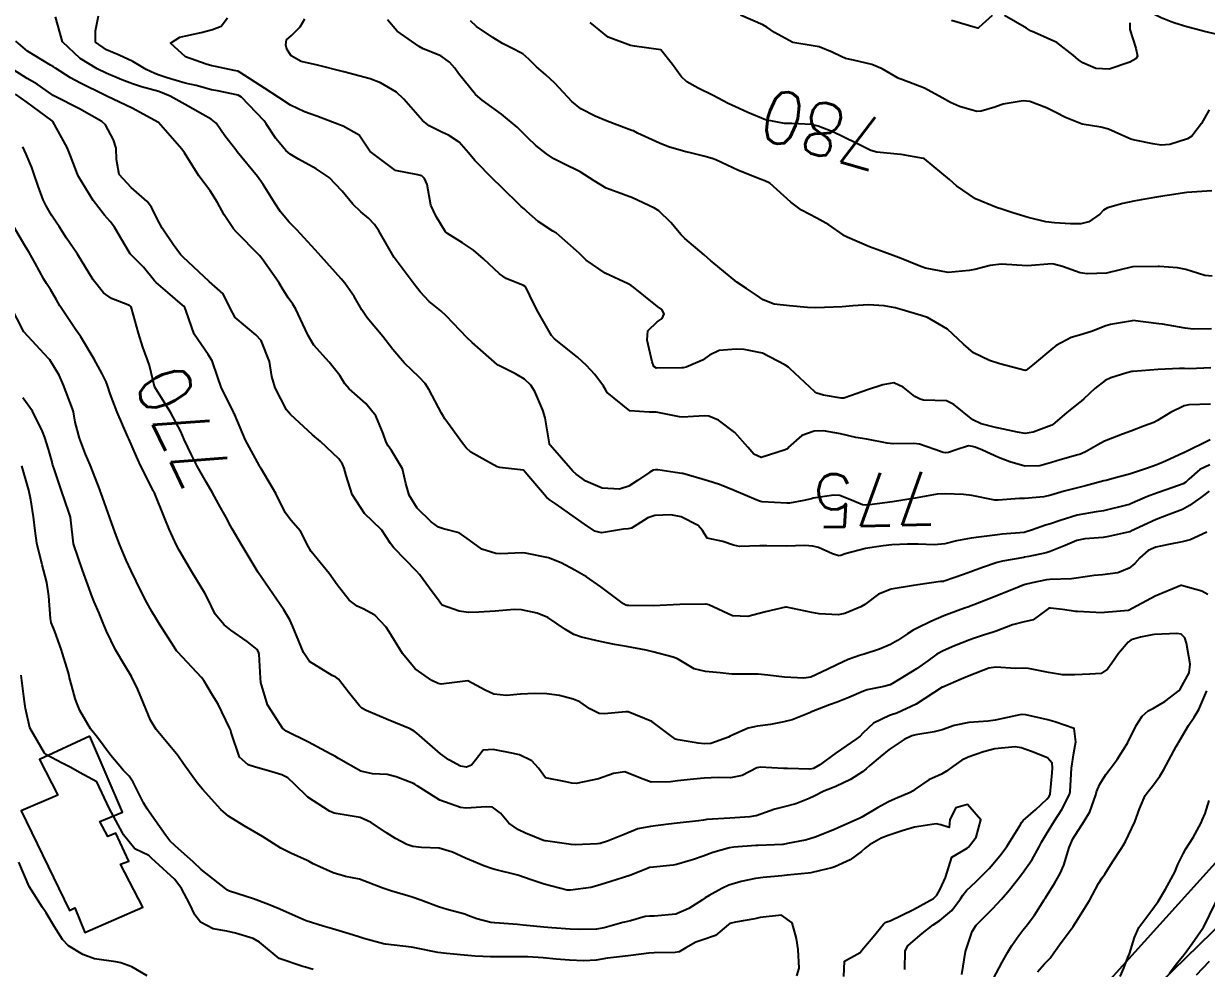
# Model space of a CAD drawing. Header units: metres. Extents: x 318500 to 325275, y 7408834 to 7428799.
# Drawn here: x 322217.8 to 322307.4, y 7422587.5 to 7422659.1 of the extents above; entities that cross this region are included whole.
import ezdxf
from ezdxf.enums import TextEntityAlignment as Align

# ---------------------------------------------------------------- set-up
doc = ezdxf.new("R2010")
doc.units = ezdxf.units.M
doc.header["$MEASUREMENT"] = 0
for name, color, linetype in [('Cotas', 45, 'Continuous'), ('Curvas de Nivel 1m', 11, 'Continuous'), ('Curvas de Nivel 5m', 15, 'Continuous'), ('Edificações', 30, 'Continuous'), ('Vias Primárias', 230, 'Continuous'), ('Vias Secundárias', 230, 'Continuous')]:
    doc.layers.add(name, color=color, linetype=linetype)
doc.styles.add('Style-STANDARD', font='STANDARD.shx')

msp = doc.modelspace()

# ---------------------------------------------------------------- linework, layer by layer
at = {"layer": 'Curvas de Nivel 1m', "flags": 128}
for points, elevation in [([(322307.657, 7422625.694), (322306.901, 7422625.332), (322306.078, 7422624.593), (322305.857, 7422624.376), (322305.635, 7422624.241), (322304.434, 7422623.806), (322303.624, 7422623.543), (322302.952, 7422623.298), (322301.611, 7422622.702), (322301.577, 7422622.684), (322301.454, 7422622.652), (322299.605, 7422622.209), (322299.042, 7422622.123), (322297.602, 7422621.866), (322296.334, 7422621.455), (322295.595, 7422621.227), (322295.208, 7422621.12), (322294.162, 7422620.744), (322293.739, 7422620.597), (322293.587, 7422620.569), (322291.938, 7422620.421), (322291.584, 7422620.386), (322290.17, 7422620.213), (322289.58, 7422620.124), (322288.476, 7422619.922), (322287.573, 7422619.694), (322286.797, 7422619.617), (322285.572, 7422619.68), (322284.763, 7422619.682), (322283.571, 7422619.612), (322282.906, 7422619.56), (322281.567, 7422619.351), (322280.034, 7422618.933), (322279.693, 7422618.803), (322279.558, 7422618.784), (322279.06, 7422618.948), (322278.011, 7422619.41), (322277.566, 7422619.534), (322276.971, 7422619.571), (322275.565, 7422619.524), (322274.098, 7422619.544), (322273.565, 7422619.55), (322272.03, 7422619.508), (322271.565, 7422619.598), (322270.748, 7422619.878), (322269.57, 7422620.117), (322269.205, 7422620.704), (322268.877, 7422621.081), (322267.59, 7422621.747), (322266.81, 7422621.894), (322265.591, 7422621.848), (322265.063, 7422621.66), (322264.246, 7422621.143), (322263.844, 7422620.881), (322263.577, 7422620.838), (322263.221, 7422620.8), (322261.574, 7422620.544), (322261.057, 7422620.67), (322260.266, 7422621.2), (322259.587, 7422621.676), (322258.116, 7422622.711), (322257.607, 7422623.063), (322257.403, 7422623.233), (322255.903, 7422624.989), (322255.673, 7422625.259), (322255.659, 7422625.278), (322255.64, 7422625.291), (322253.835, 7422625.481), (322253.642, 7422625.537), (322253.139, 7422625.801), (322251.653, 7422626.656), (322251.305, 7422626.963), (322251.022, 7422627.32), (322249.688, 7422629.179), (322249.581, 7422629.342), (322249.431, 7422629.607), (322248.509, 7422631.358), (322248.203, 7422631.841), (322247.73, 7422632.337), (322246.62, 7422633.381), (322245.755, 7422634.418), (322244.994, 7422635.402), (322243.791, 7422636.821), (322243.392, 7422637.426), (322242.819, 7422638.443), (322242.101, 7422639.446), (322241.825, 7422639.781), (322240.326, 7422641.465), (322239.857, 7422641.969), (322238.474, 7422643.491), (322238.176, 7422643.789), (322237.886, 7422644.063), (322237.226, 7422644.842), (322236.795, 7422645.517), (322235.921, 7422646.926), (322235.479, 7422647.535), (322233.958, 7422649.402), (322233.836, 7422649.552), (322233.022, 7422650.615), (322232.345, 7422651.575), (322231.984, 7422651.879), (322231.357, 7422652.222), (322230.001, 7422652.981), (322228.876, 7422653.621), (322228.013, 7422653.958), (322226.7, 7422654.333), (322226.019, 7422654.563), (322225.215, 7422654.865), (322224.027, 7422655.358), (322223.346, 7422655.697), (322222.041, 7422656.46), (322220.702, 7422657.73), (322220.19, 7422659.637)], 774), ([(322307.716, 7422630.284), (322306.074, 7422630.235), (322305.713, 7422630.161), (322304.677, 7422629.639), (322303.696, 7422629.032), (322303.419, 7422628.899), (322302.713, 7422628.635), (322301.686, 7422628.235), (322301.037, 7422628.013), (322299.678, 7422627.483), (322299.168, 7422627.192), (322298.295, 7422626.694), (322297.86, 7422626.505), (322297.666, 7422626.441), (322296.319, 7422626.062), (322295.657, 7422625.861), (322294.782, 7422625.61), (322293.653, 7422625.596), (322292.518, 7422625.906), (322291.662, 7422626.236), (322290.428, 7422626.799), (322289.878, 7422627.013), (322289.673, 7422627.076), (322289.374, 7422627.112), (322288.435, 7422626.822), (322287.861, 7422626.625), (322287.658, 7422626.6), (322287.454, 7422626.629), (322286.815, 7422626.843), (322285.666, 7422627.26), (322285.23, 7422627.303), (322283.666, 7422627.28), (322283.223, 7422627.338), (322281.671, 7422627.627), (322280.829, 7422627.766), (322279.676, 7422628.038), (322278.385, 7422628.253), (322277.679, 7422628.233), (322276.741, 7422627.913), (322275.72, 7422626.989), (322275.699, 7422626.951), (322275.659, 7422626.9), (322275.475, 7422626.809), (322273.652, 7422626.243), (322273.116, 7422626.489), (322272.662, 7422627.035), (322271.676, 7422628.126), (322270.422, 7422629.063), (322269.694, 7422629.367), (322269.365, 7422629.405), (322267.693, 7422629.294), (322267.475, 7422629.321), (322265.698, 7422629.68), (322265.168, 7422629.665), (322263.7, 7422629.785), (322261.981, 7422631.176), (322261.881, 7422631.337), (322261.725, 7422631.649), (322261.06, 7422632.517), (322260.433, 7422633.2), (322259.749, 7422633.843), (322257.991, 7422635.228), (322257.774, 7422635.485), (322256.769, 7422637.245), (322256.442, 7422637.886), (322255.819, 7422639.142), (322255.766, 7422639.207), (322255.653, 7422639.262), (322254.345, 7422639.8), (322253.833, 7422640.143), (322252.618, 7422641.302), (322251.859, 7422641.937), (322251.039, 7422642.494), (322249.878, 7422643.206), (322249.736, 7422643.342), (322249.031, 7422644.493), (322248.62, 7422645.359), (322248.354, 7422646.933), (322248.143, 7422647.367), (322247.933, 7422647.576), (322247.641, 7422647.666), (322245.939, 7422647.976), (322244.019, 7422649.419), (322243.995, 7422649.454), (322243.961, 7422649.529), (322243.205, 7422650.665), (322241.979, 7422651.35), (322241.694, 7422651.453), (322239.989, 7422652.093), (322239.04, 7422652.439), (322238.001, 7422652.925), (322237.11, 7422653.514), (322236.021, 7422654.23), (322234.186, 7422655.401), (322234.039, 7422655.49), (322233.994, 7422655.506), (322233.709, 7422655.555), (322232.318, 7422655.86), (322232.035, 7422655.924), (322231.593, 7422656.031), (322230.045, 7422656.586), (322228.905, 7422657.622), (322229.598, 7422658.084), (322230.069, 7422658.178), (322231.218, 7422658.448), (322232.076, 7422658.666), (322232.724, 7422658.927), (322233.22, 7422659.563)], 776), ([(322307.755, 7422633.028), (322306.119, 7422632.96), (322305.754, 7422632.976), (322305.367, 7422632.991), (322303.753, 7422632.901), (322301.869, 7422632.766), (322301.751, 7422632.75), (322301.379, 7422632.656), (322300.154, 7422632.264), (322299.741, 7422632.07), (322298.94, 7422631.48), (322298.113, 7422630.696), (322297.908, 7422630.507), (322297.715, 7422630.352), (322296.8, 7422629.617), (322295.774, 7422628.729), (322295.69, 7422628.683), (322294.281, 7422628.147), (322293.683, 7422628.049), (322293.089, 7422628.164), (322291.687, 7422628.458), (322291.415, 7422628.512), (322290.332, 7422628.8), (322289.694, 7422629.1), (322288.27, 7422630.266), (322287.715, 7422630.529), (322285.978, 7422630.594), (322285.717, 7422630.653), (322285.305, 7422630.866), (322284.415, 7422631.568), (322283.73, 7422631.887), (322282.876, 7422631.751), (322281.725, 7422631.363), (322280.518, 7422630.928), (322279.916, 7422630.738), (322279.717, 7422630.731), (322278.395, 7422630.96), (322277.869, 7422631.115), (322277.722, 7422631.214), (322275.838, 7422632.989), (322275.741, 7422633.073), (322275.468, 7422633.271), (322273.757, 7422634.137), (322272.385, 7422634.416), (322271.761, 7422634.457), (322270.467, 7422634.355), (322269.754, 7422633.99), (322269.21, 7422633.616), (322267.989, 7422633.096), (322267.739, 7422633.033), (322267.662, 7422633.024), (322265.739, 7422633), (322265.522, 7422633.132), (322265.393, 7422633.485), (322265.014, 7422635.138), (322265.075, 7422635.843), (322265.791, 7422636.53), (322266.152, 7422636.767), (322266.318, 7422637.122), (322266.126, 7422637.448), (322265.806, 7422637.692), (322263.991, 7422639.148), (322263.822, 7422639.276), (322263.575, 7422639.402), (322261.835, 7422640.198), (322260.392, 7422641.202), (322259.858, 7422641.716), (322258.162, 7422643.227), (322257.882, 7422643.393), (322256.761, 7422644.119), (322255.896, 7422644.885), (322255.703, 7422645.068), (322255.482, 7422645.266), (322253.922, 7422646.77), (322253.38, 7422647.295), (322251.951, 7422648.742), (322251.492, 7422649.317), (322250.771, 7422650.131), (322249.973, 7422650.662), (322249.5, 7422650.872), (322248.491, 7422651.362), (322247.986, 7422651.762), (322246.586, 7422653.384), (322246.018, 7422653.916), (322244.807, 7422654.63), (322244.032, 7422654.918), (322242.04, 7422655.45), (322240.045, 7422655.971), (322238.803, 7422656.244), (322238.052, 7422656.678), (322237.722, 7422657.17), (322237.629, 7422657.506), (322237.691, 7422657.88), (322238.071, 7422658.211), (322238.714, 7422658.857), (322239.067, 7422659.485)], 777), ([(322307.791, 7422635.997), (322306.408, 7422635.974), (322305.792, 7422636.036), (322304.081, 7422636.332), (322303.796, 7422636.376), (322301.841, 7422636.608), (322301.799, 7422636.607), (322300.151, 7422636.318), (322299.793, 7422636.214), (322298.695, 7422635.783), (322297.782, 7422635.518), (322297.162, 7422635.326), (322296.032, 7422634.726), (322295.768, 7422634.535), (322294.227, 7422633.225), (322293.751, 7422632.859), (322293.671, 7422632.84), (322291.748, 7422633.335), (322290.96, 7422633.584), (322289.76, 7422634.175), (322288.992, 7422634.818), (322287.787, 7422635.963), (322286.272, 7422636.855), (322285.801, 7422637.005), (322284.341, 7422637.418), (322283.807, 7422637.575), (322282.974, 7422637.733), (322281.809, 7422637.801), (322280.606, 7422637.726), (322279.807, 7422637.667), (322278.456, 7422637.61), (322277.806, 7422637.572), (322277.184, 7422637.598), (322275.807, 7422637.731), (322274.646, 7422637.845), (322273.812, 7422638.174), (322273.317, 7422638.53), (322272.547, 7422639.039), (322271.827, 7422639.534), (322269.944, 7422641.069), (322269.851, 7422641.153), (322269.333, 7422641.603), (322267.876, 7422642.824), (322267.602, 7422643.104), (322266.819, 7422644.045), (322265.898, 7422644.928), (322265.579, 7422645.133), (322263.912, 7422645.924), (322262.754, 7422646.331), (322261.922, 7422646.654), (322261.007, 7422647.194), (322259.94, 7422647.873), (322258.664, 7422648.508), (322257.955, 7422648.868), (322257.392, 7422649.239), (322256.593, 7422649.877), (322255.972, 7422650.447), (322255.573, 7422650.863), (322255.167, 7422651.272), (322253.994, 7422652.255), (322252.512, 7422653.305), (322252.017, 7422653.75), (322250.734, 7422655.33), (322250.437, 7422655.727), (322250.049, 7422656.202), (322249.382, 7422656.679), (322248.058, 7422657.206), (322247.741, 7422657.373), (322246.077, 7422658.551), (322245.33, 7422659.401)], 778), ([(322307.844, 7422639.974), (322307.299, 7422640.032), (322305.849, 7422640.474), (322305.204, 7422640.606), (322303.851, 7422640.719), (322303.75, 7422640.723), (322301.851, 7422640.695), (322301.813, 7422640.688), (322301.714, 7422640.652), (322299.843, 7422640.218), (322298.378, 7422640.159), (322297.843, 7422640.236), (322296.502, 7422640.72), (322295.852, 7422640.895), (322295.683, 7422640.902), (322293.85, 7422640.76), (322291.852, 7422640.891), (322291.007, 7422640.793), (322289.845, 7422640.496), (322289.428, 7422640.4), (322287.841, 7422640.264), (322286.115, 7422640.589), (322285.847, 7422640.688), (322285.389, 7422640.867), (322284.284, 7422641.311), (322283.859, 7422641.472), (322282.974, 7422641.788), (322281.869, 7422642.194), (322280.172, 7422642.936), (322279.982, 7422643.04), (322279.882, 7422643.107), (322278.795, 7422643.863), (322277.894, 7422644.368), (322276.725, 7422644.982), (322275.909, 7422645.593), (322274.331, 7422647.014), (322273.933, 7422647.2), (322273.665, 7422647.293), (322271.944, 7422647.993), (322270.238, 7422648.785), (322269.958, 7422648.905), (322269.316, 7422649.08), (322268.213, 7422649.347), (322267.963, 7422649.409), (322266.634, 7422649.787), (322265.969, 7422650.044), (322264.3, 7422650.823), (322263.978, 7422650.978), (322263.854, 7422651.027), (322263.448, 7422651.158), (322261.988, 7422651.711), (322261.094, 7422652.093), (322260.002, 7422652.662), (322259.321, 7422653.217), (322258.031, 7422654.6), (322257.33, 7422655.241), (322256.627, 7422655.833), (322256.052, 7422656.432), (322255.601, 7422656.812), (322254.723, 7422657.28), (322254.065, 7422657.611), (322253.315, 7422658.054), (322252.084, 7422658.906), (322251.645, 7422659.317)], 779), ([(322307.606, 7422652.576), (322307.045, 7422651.534), (322306.303, 7422650.595), (322305.978, 7422650.383), (322304.637, 7422649.95), (322303.973, 7422649.898), (322303.35, 7422650.005), (322301.976, 7422650.289), (322301.679, 7422650.356), (322300.99, 7422650.665), (322299.986, 7422651.113), (322299.414, 7422651.26), (322297.992, 7422651.493), (322296.721, 7422651.997), (322296.005, 7422652.376), (322295.289, 7422652.741), (322294.017, 7422653.2), (322293.53, 7422653.252), (322292.013, 7422652.999), (322291.841, 7422652.955), (322291.362, 7422652.79), (322290.338, 7422652.472), (322290.005, 7422652.452), (322288.684, 7422652.83), (322288.014, 7422653.125), (322287.373, 7422653.493), (322286.03, 7422654.226), (322284.314, 7422654.886), (322284.098, 7422654.946), (322284.041, 7422654.972), (322282.827, 7422655.688), (322282.051, 7422656.008), (322280.653, 7422656.335), (322280.055, 7422656.475), (322279.722, 7422656.611), (322279.042, 7422656.955), (322278.066, 7422657.355), (322277.61, 7422657.434), (322276.07, 7422657.689), (322274.666, 7422658.429), (322274.088, 7422658.856), (322273.796, 7422659.024), (322272.101, 7422659.757)], 781), ([(322291.171, 7422659.727), (322290.156, 7422658.809), (322290.119, 7422658.78), (322290.09, 7422658.779), (322289.88, 7422658.813), (322288.098, 7422659.359)], 782), ([(322301.594, 7422659.161), (322301.594, 7422658.657), (322302.069, 7422657.261), (322302.192, 7422656.648), (322302.058, 7422656.433), (322301.595, 7422656.197), (322300.05, 7422655.661), (322299.019, 7422655.722), (322298.054, 7422656.146), (322297.709, 7422656.358), (322297.308, 7422656.711), (322296.074, 7422657.67), (322294.389, 7422658.452), (322294.087, 7422658.577), (322293.779, 7422658.763), (322292.104, 7422659.729)], 782), ([(322307.627, 7422623.698), (322306.988, 7422623.211), (322306.136, 7422622.592), (322305.607, 7422622.306), (322304.375, 7422621.839), (322303.599, 7422621.55), (322301.67, 7422620.649), (322301.618, 7422620.621), (322301.589, 7422620.606), (322299.997, 7422620.252), (322299.583, 7422620.181), (322298.201, 7422620.07), (322297.579, 7422619.947), (322296.703, 7422619.583), (322295.566, 7422619.111), (322295.27, 7422619.028), (322293.942, 7422618.746), (322293.625, 7422618.683), (322293.559, 7422618.668), (322291.948, 7422618.38), (322291.552, 7422618.278), (322290.443, 7422617.9), (322289.541, 7422617.569), (322288.989, 7422617.365), (322287.53, 7422616.863), (322287.503, 7422616.858), (322287.264, 7422616.834), (322285.527, 7422616.596), (322285.213, 7422616.551), (322283.524, 7422616.263), (322282.543, 7422615.877), (322281.512, 7422615.093), (322281.219, 7422614.914), (322280.003, 7422614.432), (322279.501, 7422614.332), (322278.065, 7422614.398), (322277.503, 7422614.489), (322275.59, 7422614.908), (322275.509, 7422614.911), (322273.979, 7422614.537), (322273.501, 7422614.418), (322272.654, 7422614.19), (322271.492, 7422614.24), (322269.685, 7422615.068), (322269.501, 7422615.119), (322269.449, 7422615.123), (322267.5, 7422615.1), (322265.499, 7422615.004), (322263.632, 7422615.015), (322263.499, 7422615.034), (322263.403, 7422615.056), (322263.228, 7422615.154), (322261.519, 7422616.447), (322260.422, 7422617.197), (322259.537, 7422617.705), (322258.514, 7422618.252), (322257.551, 7422618.646), (322255.808, 7422619.004), (322255.556, 7422619.016), (322253.907, 7422618.932), (322253.555, 7422618.96), (322252.503, 7422619.301), (322251.567, 7422619.979), (322250.778, 7422620.527), (322249.575, 7422620.829), (322249.196, 7422620.965), (322248.643, 7422621.354), (322247.595, 7422622.393), (322246.982, 7422623.376), (322246.733, 7422624.269), (322246.483, 7422625.382), (322245.654, 7422626.758), (322245.384, 7422627.121), (322245.233, 7422627.396), (322245.022, 7422628.047), (322244.454, 7422629.409), (322243.704, 7422630.329), (322242.441, 7422631.439), (322242.112, 7422631.832), (322241.73, 7422632.447), (322240.93, 7422633.458), (322239.759, 7422634.755), (322239.318, 7422635.477), (322238.916, 7422636.35), (322238.396, 7422637.491), (322238.173, 7422637.864), (322237.808, 7422638.344), (322237.368, 7422639.059), (322237.117, 7422639.511), (322235.847, 7422641.297), (322235.644, 7422641.532), (322233.877, 7422643.326), (322233.679, 7422643.553), (322232.965, 7422644.638), (322232.469, 7422645.571), (322231.913, 7422646.432), (322231.053, 7422647.593), (322229.956, 7422649.331), (322229.754, 7422649.612), (322227.98, 7422651.63), (322225.996, 7422652.712), (322224.082, 7422653.616), (322224.009, 7422653.65), (322223.927, 7422653.691), (322222.019, 7422654.623), (322221.313, 7422655.01), (322220.187, 7422655.738), (322220.031, 7422655.839), (322219.8, 7422655.977), (322218.049, 7422657.021), (322217.18, 7422657.779)], 773), ([(322307.431, 7422620.572), (322306.18, 7422619.992), (322305.579, 7422619.843), (322304.546, 7422619.64), (322303.572, 7422619.445), (322303.006, 7422619.191), (322302.361, 7422618.638), (322301.977, 7422618.221), (322301.548, 7422617.85), (322300.688, 7422617.513), (322299.54, 7422617.356), (322298.909, 7422617.31), (322297.536, 7422617.092), (322297.194, 7422617.047), (322295.534, 7422616.996), (322295.296, 7422616.97), (322294.213, 7422616.743), (322293.663, 7422616.614), (322293.528, 7422616.568), (322293.206, 7422616.434), (322291.52, 7422615.751), (322289.78, 7422615.073), (322289.512, 7422614.968), (322289.396, 7422614.926), (322289.076, 7422614.814), (322287.921, 7422614.408), (322287.501, 7422614.244), (322286.534, 7422613.805), (322285.487, 7422613.303), (322285.194, 7422613.155), (322284.751, 7422612.871), (322283.986, 7422612.368), (322283.468, 7422612.077), (322282.636, 7422611.725), (322281.457, 7422611.348), (322281.124, 7422611.246), (322280.268, 7422610.928), (322279.446, 7422610.565), (322278.676, 7422610.185), (322277.436, 7422609.61), (322276.898, 7422609.513), (322275.436, 7422609.597), (322274.179, 7422609.75), (322273.438, 7422609.817), (322272.213, 7422609.814), (322271.438, 7422609.836), (322270.56, 7422609.937), (322269.44, 7422610.032), (322268.581, 7422610.223), (322267.448, 7422610.91), (322267.332, 7422610.985), (322267.005, 7422611.107), (322265.456, 7422611.525), (322264.956, 7422611.636), (322263.461, 7422611.914), (322262.554, 7422612.074), (322261.467, 7422612.301), (322260.038, 7422612.635), (322259.474, 7422612.827), (322258.839, 7422613.216), (322257.489, 7422614.12), (322256.694, 7422614.444), (322255.494, 7422614.697), (322254.949, 7422614.723), (322253.493, 7422614.603), (322252.275, 7422614.52), (322251.492, 7422614.498), (322250.762, 7422614.59), (322249.497, 7422615.055), (322249.358, 7422615.201), (322249.265, 7422615.344), (322248.526, 7422616.344), (322247.758, 7422617.367), (322247.534, 7422617.631), (322245.813, 7422619.387), (322245.563, 7422619.731), (322244.904, 7422620.731), (322244.195, 7422621.411), (322243.589, 7422621.988), (322242.663, 7422623.434), (322242.199, 7422624.874), (322242.049, 7422625.444), (322241.925, 7422625.728), (322241.647, 7422626.134), (322240.262, 7422627.464), (322239.667, 7422627.969), (322237.982, 7422629.496), (322237.695, 7422629.855), (322236.818, 7422631.514), (322236.588, 7422632.376), (322236.396, 7422633.52), (322235.763, 7422635.096), (322235.365, 7422635.534), (322233.789, 7422636.836), (322233.43, 7422637.556), (322232.889, 7422638.642), (322231.82, 7422639.58), (322229.847, 7422641.407), (322229.663, 7422641.612), (322229.091, 7422642.388), (322228.265, 7422643.626), (322227.887, 7422644.321), (322227.458, 7422645.199), (322227.126, 7422645.642), (322225.916, 7422646.697), (322224.996, 7422647.674), (322224.812, 7422648.812), (322224.772, 7422649.678), (322224.585, 7422650.299), (322223.977, 7422651.437), (322223.683, 7422651.693), (322221.994, 7422652.648), (322220.162, 7422653.583), (322220.009, 7422653.668), (322219.904, 7422653.742), (322218.786, 7422654.527), (322218.022, 7422654.966), (322216.714, 7422655.783)], 772), ([(322307.523, 7422615.863), (322307.07, 7422616.119), (322305.529, 7422616.536), (322305.462, 7422616.533), (322303.521, 7422615.727), (322301.51, 7422614.65), (322299.689, 7422614.486), (322299.507, 7422614.479), (322297.639, 7422614.567), (322297.508, 7422614.58), (322296.504, 7422614.715), (322295.596, 7422614.814), (322295.511, 7422614.814), (322295.442, 7422614.799), (322295.327, 7422614.732), (322294.288, 7422613.953), (322293.495, 7422613.757), (322292.703, 7422613.551), (322291.485, 7422613.093), (322291.252, 7422613.014), (322290.587, 7422612.793), (322289.76, 7422612.521), (322289.474, 7422612.416), (322288.326, 7422611.963), (322287.462, 7422611.602), (322286.964, 7422611.331), (322286.295, 7422610.847), (322285.444, 7422610.234), (322283.736, 7422609.189), (322283.431, 7422609.019), (322283.339, 7422608.983), (322282.957, 7422608.895), (322281.705, 7422608.628), (322281.424, 7422608.535), (322280.298, 7422608.046), (322279.411, 7422607.706), (322278.853, 7422607.504), (322277.48, 7422606.969), (322277.427, 7422606.942), (322277.399, 7422606.924), (322276.002, 7422606.373), (322275.388, 7422606.207), (322274.378, 7422606.012), (322273.383, 7422605.875), (322272.686, 7422605.724), (322271.372, 7422605.154), (322271.306, 7422605.116), (322271.186, 7422605.052), (322269.857, 7422604.573), (322269.365, 7422604.541), (322268.879, 7422604.592), (322267.368, 7422604.851), (322267.175, 7422604.909), (322266.892, 7422605.107), (322265.386, 7422606.229), (322263.574, 7422606.971), (322263.397, 7422606.982), (322261.759, 7422606.81), (322261.395, 7422606.838), (322260.68, 7422607.191), (322259.924, 7422607.721), (322259.407, 7422607.94), (322258.389, 7422608.199), (322257.411, 7422608.34), (322256.518, 7422608.35), (322255.41, 7422608.306), (322254.349, 7422608.216), (322253.41, 7422608.309), (322252.735, 7422608.619), (322251.42, 7422609.31), (322249.417, 7422609.077), (322249.189, 7422609.115), (322248.691, 7422609.351), (322247.433, 7422610.229), (322246.483, 7422611.38), (322245.475, 7422613.027), (322245.243, 7422613.394), (322244.374, 7422614.292), (322243.493, 7422614.768), (322243.048, 7422614.979), (322242.436, 7422615.436), (322241.517, 7422616.604), (322240.923, 7422617.456), (322239.555, 7422619.124), (322239.349, 7422619.473), (322238.749, 7422620.66), (322238.026, 7422621.493), (322237.589, 7422622.081), (322236.88, 7422623.511), (322235.802, 7422625.363), (322235.693, 7422625.529), (322235.672, 7422625.562), (322235.641, 7422625.609), (322234.583, 7422627.541), (322233.761, 7422629.477), (322233.728, 7422629.55), (322233.691, 7422629.623), (322232.733, 7422631.565), (322232.472, 7422632.313), (322232.047, 7422633.575), (322231.747, 7422634.044), (322230.693, 7422635.596), (322230.083, 7422637.318), (322229.981, 7422637.607), (322229.898, 7422637.706), (322229.802, 7422637.785), (322228.693, 7422638.739), (322227.819, 7422639.491), (322227.747, 7422639.559), (322227.681, 7422639.632), (322226.842, 7422640.652), (322225.85, 7422641.66), (322225.102, 7422642.905), (322224.642, 7422643.679), (322224.32, 7422644.119), (322223.889, 7422644.603), (322223.046, 7422645.699), (322221.927, 7422647.521), (322221.836, 7422647.711), (322221.326, 7422649.102), (322221.062, 7422649.723), (322219.979, 7422651.688), (322219.93, 7422651.741), (322218.001, 7422653.157), (322217.152, 7422653.779)], 771), ([(322288.874, 7422587.073), (322289.16, 7422588.81), (322289.662, 7422590.324), (322289.964, 7422590.798), (322291.203, 7422592.047), (322291.876, 7422592.77), (322292.486, 7422593.496), (322293.235, 7422594.435), (322293.374, 7422594.613), (322293.477, 7422594.748), (322294.208, 7422595.788), (322294.723, 7422596.735), (322294.91, 7422597.097), (322295.28, 7422597.737), (322295.9, 7422598.721), (322296.453, 7422599.562), (322297.033, 7422600.704), (322297.081, 7422600.946), (322297.172, 7422602.703), (322297.362, 7422603.873), (322297.506, 7422604.698), (322297.385, 7422605.699), (322295.908, 7422606.207), (322295.394, 7422606.356), (322293.733, 7422606.747), (322293.4, 7422606.768), (322293.278, 7422606.752), (322291.393, 7422606.327), (322290.868, 7422606.263), (322289.39, 7422606.171), (322288.283, 7422605.925), (322287.382, 7422605.609), (322286.769, 7422605.449), (322285.376, 7422605.239), (322285.078, 7422605.161), (322284.489, 7422604.873), (322283.362, 7422604.122), (322282.68, 7422603.573), (322281.909, 7422602.904), (322281.609, 7422602.644), (322281.343, 7422602.431), (322280.422, 7422601.835), (322279.326, 7422601.307), (322279.059, 7422601.209), (322278.409, 7422600.954), (322277.685, 7422600.593), (322277.311, 7422600.393), (322276.292, 7422599.993), (322275.301, 7422599.747), (322274.7, 7422599.598), (322273.291, 7422599.096), (322273.233, 7422599.079), (322272.813, 7422599.027), (322271.289, 7422598.905), (322269.551, 7422598.804), (322269.287, 7422598.772), (322268.925, 7422598.714), (322267.284, 7422598.547), (322266.628, 7422598.454), (322265.282, 7422598.289), (322264.316, 7422598.104), (322263.275, 7422597.687), (322262.026, 7422597.169), (322261.449, 7422596.996), (322261.267, 7422596.966), (322259.576, 7422596.894), (322259.265, 7422596.908), (322257.314, 7422597.185), (322257.27, 7422597.198), (322257.174, 7422597.231), (322255.811, 7422597.787), (322255.278, 7422598.043), (322254.537, 7422598.526), (322253.912, 7422599.281), (322253.297, 7422599.759), (322252.819, 7422599.773), (322251.295, 7422599.675), (322250.887, 7422599.725), (322249.304, 7422600.29), (322247.594, 7422601.357), (322247.438, 7422601.476), (322247.322, 7422601.54), (322245.995, 7422602.052), (322245.328, 7422602.219), (322244.199, 7422602.277), (322243.331, 7422602.471), (322241.64, 7422603.437), (322241.343, 7422603.61), (322240.994, 7422603.797), (322239.358, 7422604.663), (322237.658, 7422605.496), (322237.373, 7422605.731), (322236.249, 7422607.512), (322235.746, 7422609.188), (322235.717, 7422609.517), (322235.621, 7422611.345), (322235.576, 7422611.519), (322235.453, 7422611.698), (322234.7, 7422612.293), (322233.474, 7422613.166), (322232.953, 7422613.558), (322232.284, 7422614.364), (322231.709, 7422615.577), (322231.506, 7422615.958), (322230.502, 7422617.59), (322229.554, 7422619.211), (322229.342, 7422619.603), (322228.783, 7422620.823), (322228.467, 7422621.617), (322227.679, 7422623.558), (322227.647, 7422623.629), (322227.611, 7422623.702), (322226.618, 7422625.645), (322226.308, 7422626.312), (322225.727, 7422627.659), (322225.662, 7422627.805), (322224.851, 7422629.668), (322224.32, 7422631.072), (322224.123, 7422631.684), (322224.013, 7422631.976), (322223.729, 7422632.569), (322223.111, 7422633.696), (322222.098, 7422635.374), (322221.871, 7422635.709), (322221.772, 7422635.842), (322220.501, 7422637.729), (322220.251, 7422638.18), (322219.812, 7422638.97), (322219.497, 7422639.424), (322219.292, 7422639.748), (322218.642, 7422640.954), (322218.183, 7422641.765), (322218.061, 7422641.975), (322217.858, 7422642.3), (322216.986, 7422643.779)], 769), ([(322284.559, 7422587.449), (322284.584, 7422588.869), (322284.784, 7422589.248), (322285.171, 7422589.595), (322285.861, 7422590.169), (322286.708, 7422590.837), (322287.193, 7422591.161), (322288.112, 7422591.909), (322288.775, 7422592.814), (322288.939, 7422593.088), (322289.219, 7422593.423), (322289.942, 7422594.087), (322290.651, 7422594.789), (322290.937, 7422595.093), (322291.25, 7422595.446), (322291.857, 7422596.175), (322292.29, 7422596.765), (322293.286, 7422598.392), (322293.415, 7422598.623), (322293.52, 7422598.748), (322294.481, 7422599.559), (322295.314, 7422600.342), (322295.49, 7422600.555), (322295.555, 7422600.726), (322295.718, 7422602.351), (322295.752, 7422602.724), (322295.718, 7422603.089), (322295.357, 7422603.478), (322294.15, 7422603.954), (322293.365, 7422604.234), (322292.922, 7422604.313), (322291.364, 7422604.165), (322290.503, 7422603.934), (322289.357, 7422603.527), (322288.868, 7422603.302), (322288.179, 7422602.822), (322287.707, 7422602.464), (322287.341, 7422602.249), (322286.363, 7422601.816), (322285.324, 7422601.103), (322285.189, 7422600.995), (322284.943, 7422600.866), (322283.817, 7422600.378), (322283.309, 7422600.143), (322282.491, 7422599.709), (322281.291, 7422598.99), (322281.243, 7422598.958), (322281.153, 7422598.912), (322279.281, 7422598.089), (322277.82, 7422597.506), (322277.273, 7422597.317), (322277.001, 7422597.244), (322275.647, 7422596.986), (322275.33, 7422596.929), (322275.269, 7422596.925), (322273.443, 7422596.842), (322273.267, 7422596.834), (322271.598, 7422596.712), (322271.264, 7422596.66), (322270.006, 7422596.315), (322269.255, 7422596.038), (322268.545, 7422595.787), (322267.245, 7422595.406), (322266.989, 7422595.359), (322265.241, 7422595.18), (322265.198, 7422595.173), (322265.103, 7422595.131), (322263.792, 7422594.584), (322263.229, 7422594.418), (322262.267, 7422594.122), (322261.219, 7422593.777), (322260.742, 7422593.662), (322259.214, 7422593.451), (322258.968, 7422593.458), (322257.22, 7422593.91), (322256.225, 7422594.245), (322255.23, 7422594.586), (322253.488, 7422595.035), (322253.237, 7422595.103), (322252.651, 7422595.296), (322251.246, 7422595.882), (322250.269, 7422596.344), (322249.253, 7422596.639), (322247.914, 7422596.693), (322247.254, 7422596.757), (322246.802, 7422596.913), (322245.946, 7422597.38), (322245.266, 7422597.803), (322244.097, 7422598.588), (322243.283, 7422598.957), (322241.455, 7422599.27), (322241.288, 7422599.299), (322240.934, 7422599.445), (322239.306, 7422600.515), (322238.296, 7422601.485), (322237.791, 7422601.96), (322237.327, 7422602.204), (322236.33, 7422602.51), (322235.332, 7422602.768), (322234.772, 7422602.966), (322234.13, 7422603.538), (322233.504, 7422605.412), (322233.457, 7422605.549), (322233.373, 7422605.76), (322232.506, 7422607.563), (322232.078, 7422608.241), (322231.418, 7422609.335), (322231.242, 7422609.582), (322229.448, 7422611.495), (322229.36, 7422611.601), (322229.148, 7422611.911), (322228.06, 7422613.621), (322227.839, 7422613.98), (322227.489, 7422614.571), (322227.107, 7422615.247), (322226.903, 7422615.639), (322226.292, 7422616.874), (322225.917, 7422617.654), (322225.542, 7422618.473), (322225.035, 7422619.665), (322224.696, 7422620.541), (322224.304, 7422621.673), (322223.609, 7422623.583), (322223.574, 7422623.681), (322223.555, 7422623.737), (322222.797, 7422625.693), (322222.452, 7422626.502), (322221.987, 7422627.705), (322221.678, 7422628.927), (322221.534, 7422629.712), (322221.468, 7422629.939), (322220.796, 7422631.724), (322220.468, 7422632.469), (322219.739, 7422633.63), (322219.646, 7422633.741), (322217.77, 7422635.76), (322216.747, 7422637.776)], 768), ([(322279.939, 7422586.928), (322279.984, 7422588.091), (322281.158, 7422588.747), (322281.236, 7422588.832), (322281.283, 7422588.909), (322282.142, 7422589.934), (322282.936, 7422590.893), (322283.07, 7422591.013), (322283.192, 7422591.053), (322283.444, 7422591.138), (322285.201, 7422591.993), (322286.73, 7422592.837), (322286.976, 7422593.071), (322287.221, 7422593.539), (322287.63, 7422594.43), (322287.765, 7422594.825), (322288.12, 7422595.958), (322289.268, 7422596.651), (322289.364, 7422596.713), (322289.442, 7422596.807), (322289.965, 7422597.487), (322290.318, 7422598.795), (322289.307, 7422599.953), (322288.419, 7422599.703), (322287.955, 7422598.823), (322287.906, 7422598.202), (322287.286, 7422598.418), (322286.931, 7422598.48), (322285.284, 7422598.23), (322284.357, 7422597.95), (322283.277, 7422597.607), (322282.761, 7422597.41), (322281.878, 7422596.904), (322281.536, 7422596.637), (322281.262, 7422596.386), (322280.406, 7422595.769), (322279.244, 7422595.225), (322279.028, 7422595.159), (322278.164, 7422594.956), (322277.432, 7422594.773), (322277.237, 7422594.738), (322275.636, 7422594.584), (322275.233, 7422594.546), (322273.816, 7422594.426), (322273.23, 7422594.352), (322272.14, 7422594.123), (322271.222, 7422593.832), (322270.682, 7422593.591), (322269.724, 7422593.065), (322269.409, 7422592.867), (322269.207, 7422592.736), (322268.178, 7422592.064), (322267.195, 7422591.648), (322265.559, 7422591.49), (322265.194, 7422591.497), (322264.873, 7422591.454), (322263.755, 7422591.144), (322263.307, 7422591.03), (322263.188, 7422590.999), (322261.756, 7422590.597), (322261.18, 7422590.51), (322259.898, 7422590.481), (322259.179, 7422590.499), (322257.806, 7422590.598), (322257.181, 7422590.658), (322255.625, 7422590.812), (322255.184, 7422590.855), (322253.478, 7422590.985), (322253.186, 7422591.022), (322252.101, 7422591.296), (322251.434, 7422591.548), (322251.193, 7422591.634), (322249.857, 7422591.991), (322249.199, 7422592.196), (322247.858, 7422592.699), (322247.206, 7422592.937), (322246.882, 7422593.042), (322245.671, 7422593.383), (322245.212, 7422593.524), (322244.991, 7422593.615), (322243.223, 7422594.293), (322242.164, 7422594.492), (322241.23, 7422594.767), (322239.696, 7422595.463), (322239.403, 7422595.629), (322239.242, 7422595.715), (322238.019, 7422596.259), (322237.252, 7422596.654), (322235.864, 7422597.514), (322235.265, 7422597.875), (322234.473, 7422598.331), (322233.283, 7422599.06), (322232.719, 7422599.559), (322231.313, 7422601.123), (322230.917, 7422601.584), (322229.889, 7422603.04), (322229.497, 7422603.598), (322229.343, 7422603.8), (322227.819, 7422605.623), (322227.381, 7422606.344), (322226.842, 7422607.638), (322226.428, 7422608.662), (322225.944, 7422609.652), (322225.432, 7422610.478), (322224.725, 7422611.667), (322224.057, 7422613.088), (322223.805, 7422613.677), (322223.488, 7422614.443), (322223.118, 7422615.308), (322222.961, 7422615.688), (322222.621, 7422616.586), (322222.219, 7422617.7), (322221.559, 7422619.611), (322221.54, 7422619.71), (322221.348, 7422621.484), (322221.31, 7422621.714), (322221.2, 7422622.102), (322220.637, 7422623.725), (322220.123, 7422625.242), (322219.962, 7422625.735), (322219.891, 7422625.985), (322219.651, 7422626.88), (322219.379, 7422627.743), (322219.199, 7422628.212), (322218.433, 7422629.753), (322217.705, 7422630.764)], 767), ([(322276.374, 7422586.978), (322276.552, 7422587.562), (322276.47, 7422588.977), (322276.352, 7422589.799), (322276.008, 7422590.982), (322275.196, 7422591.558), (322273.575, 7422591.395), (322273.193, 7422591.29), (322271.722, 7422591.042), (322271.291, 7422590.946), (322271.187, 7422590.856), (322270.208, 7422590.026), (322269.169, 7422589.676), (322268.712, 7422589.531), (322267.95, 7422589.088), (322267.459, 7422588.792), (322267.155, 7422588.746), (322265.555, 7422588.723), (322265.153, 7422588.685), (322263.789, 7422588.505), (322263.149, 7422588.439), (322262.018, 7422588.296), (322261.145, 7422588.156), (322260.233, 7422588.105), (322259.144, 7422588.162), (322258.117, 7422588.244), (322257.146, 7422588.326), (322255.985, 7422588.41), (322255.147, 7422588.421), (322254.016, 7422588.403), (322253.147, 7422588.416), (322251.982, 7422588.463), (322251.148, 7422588.533), (322249.822, 7422588.658), (322249.151, 7422588.74), (322247.414, 7422589.1), (322247.157, 7422589.145), (322245.192, 7422589.358), (322245.16, 7422589.363), (322245.027, 7422589.392), (322243.55, 7422589.801), (322243.165, 7422589.923), (322242.432, 7422590.163), (322241.171, 7422590.538), (322240.458, 7422590.736), (322239.177, 7422591.144), (322238.941, 7422591.237), (322238.378, 7422591.482), (322237.188, 7422592.01), (322236.327, 7422592.375), (322235.199, 7422592.791), (322233.365, 7422593.39), (322233.209, 7422593.464), (322233.082, 7422593.552), (322231.232, 7422595.038), (322230.645, 7422595.586), (322229.252, 7422596.825), (322228.85, 7422597.2), (322228.545, 7422597.611), (322227.286, 7422599.396), (322227.125, 7422599.632), (322226.857, 7422600.076), (322226.059, 7422601.649), (322225.757, 7422602.086), (322225.329, 7422602.518), (322224.383, 7422603.67), (322223.36, 7422605.025), (322222.841, 7422605.688), (322222.024, 7422607.067), (322221.761, 7422607.705), (322221.672, 7422607.976), (322221.412, 7422608.907), (322221.252, 7422609.547), (322221.215, 7422609.713), (322221.135, 7422610.004), (322220.61, 7422611.723), (322220.133, 7422613.067), (322219.86, 7422613.734), (322219.79, 7422614.043), (322219.67, 7422615.737), (322219.515, 7422616.759), (322219.281, 7422617.742), (322219.18, 7422618.099), (322218.776, 7422619.748), (322218.642, 7422620.676), (322218.518, 7422621.751), (322218.322, 7422623.03), (322218.164, 7422623.754), (322217.638, 7422625.603)], 766), ([(322294.605, 7422587.268), (322295.147, 7422587.889), (322295.56, 7422588.318), (322295.852, 7422588.72), (322296.398, 7422589.485), (322297.187, 7422590.523), (322297.265, 7422590.622), (322297.318, 7422590.698), (322297.482, 7422590.985), (322298.536, 7422592.68), (322298.778, 7422593.115), (322299.229, 7422593.956), (322299.51, 7422594.393), (322299.699, 7422594.665), (322300.301, 7422595.613), (322300.973, 7422596.653), (322301.09, 7422596.833), (322301.275, 7422597.142), (322301.982, 7422598.64), (322302.327, 7422599.613), (322302.773, 7422600.628), (322303.003, 7422600.947), (322303.331, 7422601.347), (322303.867, 7422602.088), (322304.177, 7422602.608), (322305.124, 7422604.35), (322305.261, 7422604.592), (322305.303, 7422604.659), (322305.373, 7422604.765), (322306.05, 7422605.923), (322306.481, 7422606.579), (322306.83, 7422607.154), (322307.43, 7422608.57)], 771), ([(322300.868, 7422586.919), (322301.144, 7422587.557), (322301.453, 7422588.348), (322301.571, 7422588.644), (322301.954, 7422589.863), (322302.296, 7422590.633), (322303.202, 7422591.845), (322303.761, 7422592.612), (322304.296, 7422593.531), (322304.886, 7422594.595), (322305.007, 7422594.83), (322305.252, 7422595.403), (322305.635, 7422596.216), (322305.851, 7422596.584), (322306.397, 7422597.461), (322307.001, 7422598.573), (322307.094, 7422598.771), (322307.301, 7422599.27), (322307.618, 7422600.263)], 772), ([(322227.12, 7422586.963), (322225.963, 7422587.648), (322225.135, 7422587.966), (322224.764, 7422588.035), (322223.139, 7422588.259), (322222.262, 7422588.574), (322221.153, 7422589.253), (322220.702, 7422589.717), (322220.115, 7422590.672), (322219.463, 7422591.736), (322219.186, 7422592.137), (322218.193, 7422593.75), (322217.411, 7422595.585)], 764), ([(322304.597, 7422587.14), (322305.149, 7422587.876), (322305.469, 7422588.273), (322305.713, 7422588.584), (322306.329, 7422589.422), (322307.149, 7422590.57), (322307.168, 7422590.593), (322307.191, 7422590.633), (322308.132, 7422592.556)], 773), ([(322306.656, 7422587.056), (322307.145, 7422587.558), (322307.632, 7422588.084)], 774)]:
    msp.add_lwpolyline(points, dxfattribs=dict(at, elevation=elevation))
at = {"layer": 'Curvas de Nivel 5m', "flags": 128}
for points, elevation in [([(322307.68, 7422627.582), (322305.703, 7422626.6), (322305.682, 7422626.587), (322304.318, 7422625.955), (322303.656, 7422625.684), (322302.878, 7422625.406), (322301.645, 7422624.994), (322301.378, 7422624.92), (322300.413, 7422624.668), (322299.805, 7422624.51), (322299.637, 7422624.465), (322298.236, 7422624.089), (322297.629, 7422623.953), (322296.639, 7422623.701), (322295.62, 7422623.38), (322295.086, 7422623.267), (322293.616, 7422623.146), (322293.249, 7422623.122), (322291.613, 7422623.001), (322291.377, 7422623.02), (322289.618, 7422623.362), (322289.004, 7422623.431), (322287.62, 7422623.493), (322286.999, 7422623.46), (322285.615, 7422623.209), (322285.326, 7422623.152), (322283.61, 7422622.89), (322281.872, 7422622.642), (322281.607, 7422622.625), (322281.349, 7422622.657), (322280.698, 7422622.924), (322279.616, 7422623.355), (322279.179, 7422623.384), (322277.613, 7422623.147), (322277.468, 7422623.115), (322276.89, 7422622.977), (322275.803, 7422622.792), (322275.607, 7422622.782), (322273.743, 7422622.883), (322273.608, 7422622.906), (322273.282, 7422623.025), (322271.62, 7422623.734), (322270.5, 7422624.188), (322269.631, 7422624.48), (322267.72, 7422625.017), (322267.639, 7422625.037), (322267.149, 7422625.107), (322265.822, 7422625.307), (322265.642, 7422625.318), (322265.486, 7422625.287), (322265.225, 7422625.134), (322264.286, 7422624.488), (322263.624, 7422624.063), (322262.934, 7422623.847), (322261.621, 7422623.905), (322260.37, 7422624.458), (322259.637, 7422624.978), (322259.377, 7422625.213), (322257.659, 7422627.178), (322257.638, 7422627.209), (322257.626, 7422627.231), (322257.61, 7422627.281), (322257.289, 7422629.236), (322257.116, 7422629.821), (322256.506, 7422631.248), (322256.198, 7422631.726), (322255.729, 7422632.17), (322255.033, 7422632.57), (322253.739, 7422633.233), (322253.662, 7422633.291), (322251.765, 7422634.953), (322251.385, 7422635.316), (322249.795, 7422636.982), (322249.375, 7422637.346), (322248.505, 7422638.058), (322247.814, 7422638.781), (322247.351, 7422639.375), (322245.85, 7422641.39), (322244.673, 7422643.408), (322244.353, 7422643.881), (322243.89, 7422644.376), (322243.319, 7422644.853), (322242.705, 7422645.438), (322241.914, 7422646.411), (322240.913, 7422647.46), (322239.94, 7422648.122), (322238.586, 7422648.854), (322237.956, 7422649.233), (322237.639, 7422649.505), (322236.872, 7422650.419), (322236.142, 7422651.528), (322235.983, 7422651.74), (322234.283, 7422653.547), (322234.012, 7422653.702), (322232.452, 7422654.009), (322232.015, 7422654.104), (322230.832, 7422654.412), (322230.02, 7422654.6), (322228.65, 7422654.997), (322228.026, 7422655.206), (322227.714, 7422655.321), (322227.064, 7422655.644), (322226.039, 7422656.246), (322224.993, 7422656.728), (322224.052, 7422657.124), (322223.224, 7422657.698), (322223.202, 7422658.57), (322223.43, 7422659.697)], 775), ([(322307.813, 7422646.456), (322305.926, 7422646.315), (322304.441, 7422646.096), (322303.921, 7422646.011), (322302.739, 7422645.817), (322301.915, 7422645.661), (322301.081, 7422645.494), (322299.907, 7422645.162), (322299.615, 7422644.973), (322299.318, 7422644.686), (322298.488, 7422644.1), (322297.892, 7422643.937), (322297.119, 7422643.938), (322295.893, 7422644.012), (322295.24, 7422644.086), (322293.897, 7422644.419), (322292.748, 7422644.772), (322291.904, 7422645.059), (322291.505, 7422645.187), (322289.915, 7422645.828), (322288.465, 7422646.832), (322287.937, 7422647.292), (322286.048, 7422648.859), (322285.96, 7422648.893), (322284.27, 7422649.192), (322283.963, 7422649.23), (322282.426, 7422649.375), (322281.966, 7422649.505), (322280.851, 7422650.051), (322279.975, 7422650.488), (322279.672, 7422650.64), (322278.972, 7422650.955), (322277.986, 7422651.346), (322277.483, 7422651.482), (322275.988, 7422651.544), (322275.438, 7422651.548), (322273.992, 7422651.811), (322272.655, 7422652.386), (322272.005, 7422652.688), (322271.15, 7422653.059), (322270.019, 7422653.656), (322268.885, 7422654.23), (322268.034, 7422654.7), (322267.6, 7422655.107), (322266.951, 7422656.019), (322266.06, 7422657.13), (322264.064, 7422657.392), (322263.771, 7422657.448), (322262.074, 7422658.091), (322260.713, 7422659.201)], 780), ([(322291.274, 7422586.778), (322291.92, 7422587.997), (322292.355, 7422588.762), (322292.659, 7422589.266), (322293.179, 7422590.032), (322293.494, 7422590.438), (322293.755, 7422590.744), (322294.383, 7422591.553), (322295.118, 7422592.731), (322295.151, 7422592.79), (322295.212, 7422592.873), (322295.931, 7422594.018), (322296.325, 7422594.714), (322296.6, 7422595.359), (322297.011, 7422596.704), (322297.276, 7422597.349), (322298.147, 7422598.687), (322298.581, 7422599.401), (322299.019, 7422600.675), (322299.085, 7422600.912), (322299.332, 7422601.499), (322299.784, 7422602.225), (322300.121, 7422602.662), (322300.65, 7422603.364), (322301.369, 7422604.512), (322301.443, 7422604.649), (322302.096, 7422605.933), (322302.541, 7422606.633), (322302.989, 7422607.043), (322303.409, 7422607.252), (322304.269, 7422607.756), (322305.349, 7422608.591), (322305.431, 7422608.69), (322306.101, 7422609.926), (322306.184, 7422610.583), (322305.888, 7422612.171), (322305.77, 7422612.587), (322305.484, 7422612.863), (322305.166, 7422612.913), (322303.483, 7422612.834), (322303.293, 7422612.813), (322302.41, 7422612.636), (322301.703, 7422612.42), (322301.474, 7422612.255), (322300.737, 7422611.381), (322300.228, 7422610.662), (322299.916, 7422610.194), (322299.442, 7422609.865), (322298.578, 7422609.819), (322297.441, 7422609.763), (322296.504, 7422609.777), (322295.442, 7422609.952), (322293.934, 7422610.256), (322293.445, 7422610.287), (322292.945, 7422610.258), (322291.446, 7422610.353), (322290.926, 7422610.269), (322289.439, 7422609.709), (322288.809, 7422609.443), (322287.43, 7422608.851), (322287.393, 7422608.831), (322285.41, 7422607.553), (322283.948, 7422606.882), (322283.545, 7422606.741), (322283.397, 7422606.693), (322282.186, 7422606.105), (322281.377, 7422605.344), (322281.168, 7422605.119), (322280.88, 7422604.917), (322279.359, 7422603.877), (322278.117, 7422602.958), (322277.633, 7422602.679), (322277.345, 7422602.619), (322275.663, 7422602.669), (322275.345, 7422602.68), (322273.589, 7422602.774), (322273.345, 7422602.717), (322272.216, 7422602.157), (322271.334, 7422601.982), (322270.404, 7422601.989), (322269.333, 7422601.951), (322268.543, 7422601.871), (322267.33, 7422601.737), (322266.779, 7422601.657), (322265.328, 7422601.652), (322264.522, 7422601.949), (322263.339, 7422602.424), (322262.482, 7422602.308), (322261.327, 7422601.898), (322259.647, 7422601.529), (322259.323, 7422601.558), (322258.86, 7422601.68), (322257.327, 7422601.973), (322256.788, 7422602.692), (322256.286, 7422603.246), (322255.347, 7422603.722), (322254.771, 7422603.847), (322253.352, 7422604.121), (322252.582, 7422604.067), (322252.004, 7422603.303), (322251.715, 7422602.928), (322251.335, 7422602.768), (322250.886, 7422602.867), (322249.99, 7422603.33), (322249.347, 7422603.778), (322247.558, 7422605.367), (322247.372, 7422605.516), (322247.07, 7422605.677), (322245.385, 7422606.373), (322243.727, 7422607.083), (322243.397, 7422607.252), (322243.208, 7422607.422), (322242.39, 7422608.45), (322241.632, 7422609.438), (322241.422, 7422609.597), (322241.137, 7422609.732), (322239.44, 7422610.778), (322238.973, 7422611.477), (322238.615, 7422612.331), (322238.144, 7422613.49), (322237.938, 7422613.947), (322237.492, 7422614.708), (322236.937, 7422615.506), (322235.53, 7422617.53), (322234.317, 7422619.542), (322233.573, 7422620.844), (322233.321, 7422621.298), (322233.184, 7422621.556), (322232.696, 7422622.461), (322232.068, 7422623.573), (322231.622, 7422624.355), (322230.926, 7422625.591), (322230.49, 7422626.439), (322229.94, 7422627.606), (322229.669, 7422628.211), (322228.932, 7422629.618), (322227.719, 7422631.562), (322227.693, 7422631.63), (322227.302, 7422633.203), (322227.165, 7422633.639), (322226.799, 7422634.599), (322226.461, 7422635.65), (322225.971, 7422637.483), (322225.905, 7422637.658), (322225.859, 7422637.717), (322225.801, 7422637.759), (322224.413, 7422638.288), (322223.81, 7422638.708), (322223.026, 7422639.698), (322221.849, 7422641.643), (322221.808, 7422641.711), (322221.008, 7422642.864), (322220.446, 7422643.732), (322220.229, 7422644.081), (322219.889, 7422644.611), (322219.46, 7422645.31), (322219.241, 7422645.75), (322218.865, 7422646.806), (322218.543, 7422647.761), (322218.376, 7422648.205), (322217.945, 7422649.225), (322217.715, 7422649.772)], 770), ([(322239.713, 7422587.461), (322239.132, 7422587.631), (322238.937, 7422587.669), (322237.142, 7422588.273), (322235.631, 7422589.515), (322235.163, 7422589.795), (322233.833, 7422590.206), (322233.168, 7422590.347), (322232.135, 7422590.531), (322231.174, 7422591.023), (322230.741, 7422591.584), (322230.342, 7422592.439), (322229.73, 7422593.595), (322229.22, 7422594.261), (322227.724, 7422595.623), (322227.487, 7422595.871), (322227.245, 7422596.098), (322226.2, 7422596.596), (322225.33, 7422597.659), (322225.262, 7422597.795), (322224.237, 7422599.671), (322223.32, 7422601.68), (322222.01, 7422602.383), (322221.33, 7422602.75), (322220.696, 7422603.082), (322219.459, 7422603.738), (322219.342, 7422603.846), (322218.226, 7422605.751), (322217.915, 7422607.231), (322217.832, 7422607.756), (322217.776, 7422608.128), (322217.566, 7422609.759)], 765)]:
    msp.add_lwpolyline(points, dxfattribs=dict(at, elevation=elevation))
at = {"layer": 'Edificações'}
msp.add_lwpolyline([(322222.791, 7422605.139), (322218.968, 7422603.351), (322220.351, 7422600.668), (322217.573, 7422599.465), (322221.242, 7422591.927), (322221.649, 7422592.131), (322222.414, 7422590.247), (322226.796, 7422592.182), (322225.115, 7422595.442), (322225.726, 7422595.646), (322224.758, 7422597.785), (322224.146, 7422597.53), (322223.536, 7422598.654), (322225.268, 7422599.367)], close=True, dxfattribs=at)
at = {"layer": 'Vias Primárias'}
for points in [[(323715.644, 7420145.548, 0), (323709.04, 7420132.939)], [(323831.088, 7420001.787, 0), (323833.844, 7420008.443, 0.220888)]]:
    msp.add_lwpolyline(points, format="xyb", dxfattribs=at)
at = {"layer": 'Vias Secundárias'}
for points in [[(322321.322, 7422657.016), (322316.053, 7422657.234, -0.063725), (322305.277, 7422659.07, -0.096347), (322301.359, 7422661.151), (322298.294, 7422664.712), (322294.865, 7422671.199), (322297.192, 7422671.934), (322299.763, 7422667.16), (322301.845, 7422664.467), (322303.559, 7422662.754), (322305.274, 7422661.775), (322307.968, 7422660.551), (322310.294, 7422659.939), (322316.907, 7422659.327), (322320.403, 7422659.305)], [(322213.773, 7422567.95), (322233.108, 7422569.868), (322245.705, 7422570.947), (322260.006, 7422571.791), (322270.684, 7422572.511), (322282.585, 7422573.714, 0.114593), (322287.503, 7422575.392), (322291.947, 7422578.281), (322296.866, 7422583.077), (322311.15, 7422598.921), (322333.737, 7422622.653)], [(322335.016, 7422618.778), (322319.367, 7422602.328), (322310.856, 7422593.2), (322303.839, 7422586.371), (322297.803, 7422579.587, -0.075498), (322290.284, 7422573.343, -0.078805), (322286.004, 7422571.609), (322271.519, 7422570.092), (322259.026, 7422569.052), (322245.25, 7422568.261), (322231.153, 7422567.149), (322222.806, 7422566.222), (322215.943, 7422565.666)]]:
    msp.add_lwpolyline(points, format="xyb", dxfattribs=at)

# ---------------------------------------------------------------- texts
at = {"layer": 'Cotas', "style": 'Style-STANDARD'}
for s, rotation, p in [('780', 163.89294, (322278.306, 7422651.096, 780)), ('770', 115.44037, (322229.845, 7422628.592, 770)), ('775', 181.52097, (322282.256, 7422623.056, 775))]:
    msp.add_text(s, height=4, rotation=rotation, dxfattribs=at).set_placement(p, align=Align.MIDDLE_CENTER)

doc.saveas('drawing.dxf')
